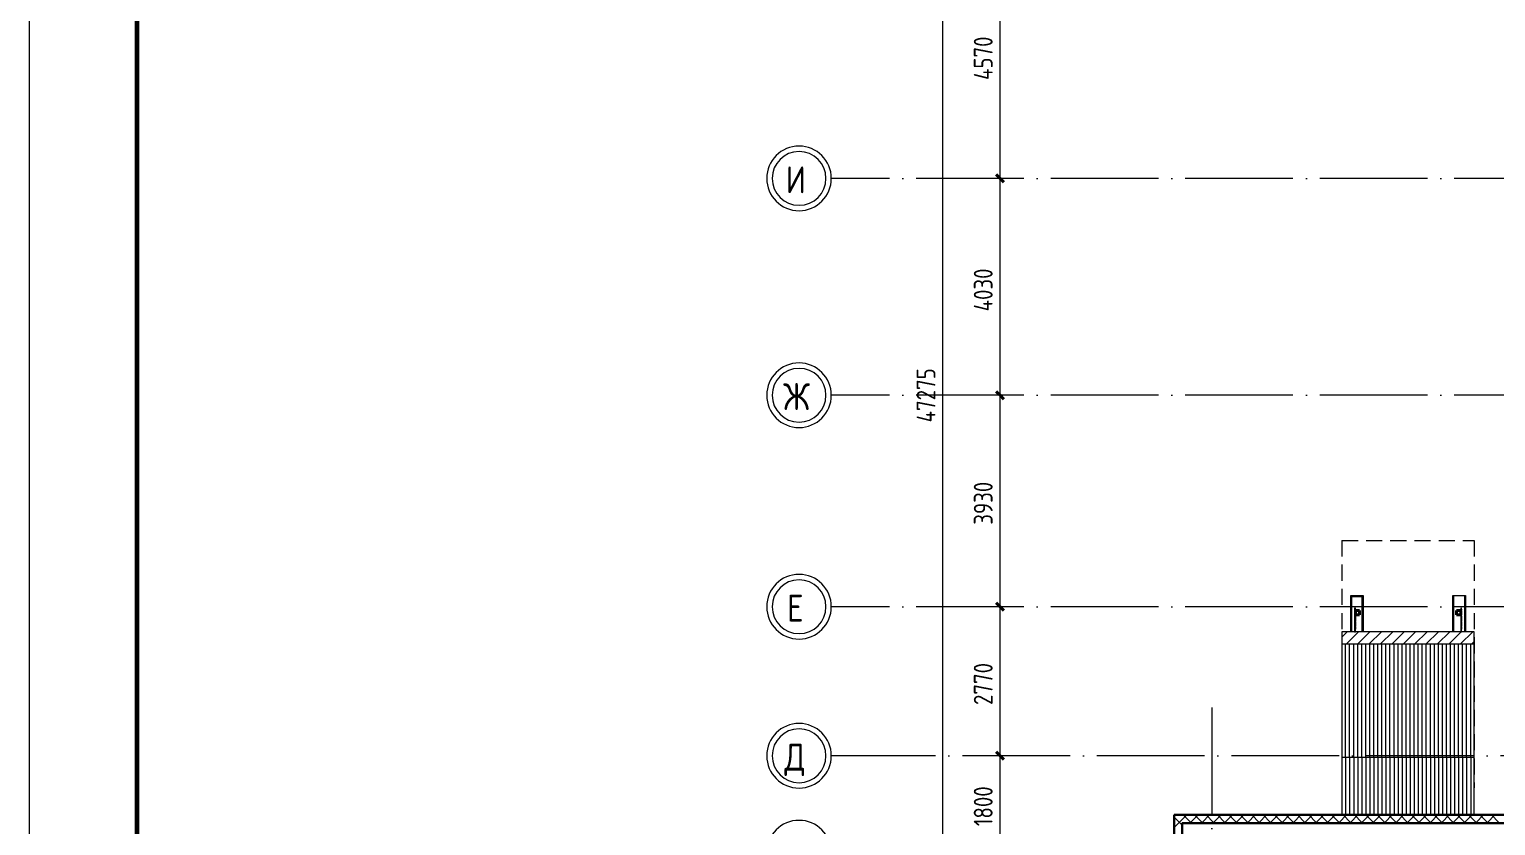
# Model space of a CAD drawing. Header units: millimetres. Extents: x -259793 to 1187961, y -549744 to 43070.
# Drawn here: x -87434 to -60181, y -4843 to 9956 of the extents above; entities that cross this region are included whole.
import ezdxf
from ezdxf import colors
from ezdxf.entities.mleader import LeaderData, LeaderLine
from ezdxf.math import Vec2, Vec3

# ---------------------------------------------------------------- set-up
doc = ezdxf.new("R2010")
doc.units = ezdxf.units.MM
doc.linetypes.add('ADSK_Линия сетки', pattern=[25, 20, -2.5, 0, -2.5])
doc.linetypes.add('ADSK_Штриховая_ш3 п1_5', pattern=[4.5, 3, -1.5])
for name, color, linetype, lineweight in [('RC-Выноски', 7, 'Continuous', 0), ('Витраж', 7, 'Continuous', 9), ('Крыша', 7, 'Continuous', 9), ('Крыша штриховка', 7, 'Continuous', 9), ('Линии', 7, 'Continuous', 9), ('Несущие колонны', 252, 'Continuous', 18), ('Оси', 252, 'Continuous', 9), ('ОФ_рамка', 8, 'Continuous', 60), ('Размеры', 7, 'Continuous', 9), ('Стены внутренние', 7, 'Continuous', 18), ('Стены наружные', 7, 'Continuous', 18), ('Стены штриховка', 7, 'Continuous', 9)]:
    doc.layers.add(name, color=color, linetype=linetype, lineweight=lineweight)
doc.styles.add('GOST Common_2', font='', dxfattribs={"width": 0.9, "height": 250})
doc.styles.add('GOST Common_4', font='', dxfattribs={"height": 7})
doc.styles.add('RubezhCAD', font='', dxfattribs={"oblique": 10})
doc.styles.get('GOST Common_2').set_extended_font_data('GOST type B')
doc.styles.get('GOST Common_4').set_extended_font_data('GOST 2.304 type A')
doc.styles.get('RubezhCAD').set_extended_font_data('GOST type A')

# ---------------------------------------------------------------- blocks, each defined once
blk = doc.blocks.new('А0')
at = {"layer": 'ОФ_рамка', "color": 0, "linetype": 'Continuous', "lineweight": 5, "ltscale": 100}
blk.add_lwpolyline([(222168, -309617), (222168, -393717)], dxfattribs=at)
at = {"layer": 'ОФ_рамка', "color": 0, "linetype": 'Continuous', "ltscale": 100}
blk.add_lwpolyline([(224168, -310117), (224168, -393217)], dxfattribs=at)
blk = doc.blocks.new('1 этаж')
at = {"layer": 'Витраж', "color": 251, "lineweight": 18, "true_color": 0x636466, "extrusion": (0, 0, -1)}
for p, q in [((-62789, -803), (-62804, -803)), ((-62804, -803), (-62804, -818)), ((-62789, -818), (-62789, -803)), ((-60814, -803), (-60829, -803)), ((-60829, -803), (-60829, -818)), ((-60814, -818), (-60814, -803)), ((-62804, -818), (-62789, -818)), ((-62789, -834), (-62804, -834)), ((-62804, -834), (-62804, -849)), ((-62804, -849), (-62789, -849)), ((-62789, -934), (-62804, -934)), ((-62804, -934), (-62804, -949)), ((-62804, -949), (-62789, -949)), ((-62789, -1034), (-62804, -1034)), ((-62804, -1034), (-62804, -1049)), ((-62804, -1049), (-62789, -1049)), ((-62789, -844), (-62789, -834)), ((-62789, -949), (-62789, -934)), ((-62789, -1049), (-62789, -1034)), ((-60829, -818), (-60814, -818)), ((-60814, -834), (-60829, -834)), ((-60829, -834), (-60829, -844)), ((-60829, -849), (-60814, -849)), ((-60814, -934), (-60829, -934)), ((-60829, -934), (-60829, -949)), ((-60829, -949), (-60814, -949)), ((-60814, -1034), (-60829, -1034)), ((-60829, -1034), (-60829, -1049)), ((-60829, -1049), (-60814, -1049)), ((-60814, -849), (-60814, -834)), ((-60814, -949), (-60814, -934)), ((-60814, -1049), (-60814, -1034)), ((-62789, -1134), (-62804, -1134)), ((-62804, -1134), (-62804, -1149)), ((-62804, -1149), (-62789, -1149)), ((-62789, -1149), (-62789, -1134)), ((-60814, -1134), (-60829, -1134)), ((-60829, -1134), (-60829, -1149)), ((-60829, -1149), (-60814, -1149)), ((-60814, -1149), (-60814, -1134))]:
    blk.add_line(p, q, dxfattribs=at)
at = {"layer": 'Витраж', "color": 251, "true_color": 0x636466}
for p, q in [((-62804, -818), (-62804, -834)), ((-62804, -849), (-62804, -934)), ((-62804, -949), (-62804, -1034)), ((-62804, -1049), (-62804, -1134)), ((-62789, -818), (-62789, -834)), ((-62789, -924), (-62789, -934)), ((-62789, -949), (-62789, -1034)), ((-62789, -1049), (-62789, -1134)), ((-60829, -818), (-60829, -834)), ((-60829, -924), (-60829, -934)), ((-60829, -949), (-60829, -1034)), ((-60829, -1049), (-60829, -1134)), ((-60814, -818), (-60814, -834)), ((-60814, -849), (-60814, -934)), ((-60814, -949), (-60814, -1034)), ((-60814, -1049), (-60814, -1134)), ((-62804, -1149), (-62804, -1191)), ((-62789, -1149), (-62789, -1191)), ((-60829, -1149), (-60829, -1191)), ((-60814, -1149), (-60814, -1191))]:
    blk.add_line(p, q, dxfattribs=at)
at = {"layer": 'Витраж', "color": 251, "lineweight": 18, "true_color": 0x636466}
for p, q in [((-62789, -1191), (-62804, -1191)), ((-62804, -1191), (-62804, -1239)), ((-62804, -1239), (-62789, -1239)), ((-62789, -1239), (-62789, -1191)), ((-60814, -1191), (-60829, -1191)), ((-60829, -1191), (-60829, -1239)), ((-60829, -1239), (-60814, -1239)), ((-60814, -1239), (-60814, -1191))]:
    blk.add_line(p, q, dxfattribs=at)
at = {"layer": 'Крыша', "color": 251, "linetype": 'Continuous', "true_color": 0x636466}
for p, q in [((-63039, -1337), (-62942, -1239)), ((-62956, -1466), (-62729, -1239)), ((-62744, -1466), (-62517, -1239)), ((-62532, -1466), (-62305, -1239)), ((-62320, -1466), (-62093, -1239)), ((-62107, -1466), (-61881, -1239)), ((-61895, -1466), (-61669, -1239)), ((-61683, -1466), (-61457, -1239)), ((-61471, -1466), (-61245, -1239)), ((-61259, -1466), (-61032, -1239)), ((-61047, -1466), (-60820, -1239)), ((-60835, -1466), (-60608, -1239)), ((-60623, -1466), (-60579, -1423))]:
    blk.add_line(p, q, dxfattribs=at)
at = {"layer": 'Крыша', "color": 251, "lineweight": 18, "true_color": 0x636466}
for p, q in [((-60579, -1239), (-63039, -1239)), ((-63039, -1239), (-63039, -1466)), ((-60579, -1466), (-60579, -1239)), ((-63039, -1466), (-60579, -1466))]:
    blk.add_line(p, q, dxfattribs=at)
at = {"layer": 'Крыша', "color": 251, "true_color": 0x636466}
for p, q in [((-63039, -1466), (-63039, -4642)), ((-60579, -4642), (-60579, -1466)), ((-63039, -3572), (-60579, -3572))]:
    blk.add_line(p, q, dxfattribs=at)
at = {"layer": 'Крыша штриховка', "color": 251, "linetype": 'Continuous', "true_color": 0x636466}
for p, q in [((-62970, -3572), (-62970, -1466)), ((-62895, -3572), (-62895, -1466)), ((-62820, -3572), (-62820, -1466)), ((-62745, -3572), (-62745, -1466)), ((-62670, -3572), (-62670, -1466)), ((-62595, -3572), (-62595, -1466)), ((-62520, -3572), (-62520, -1466)), ((-62445, -3572), (-62445, -1466)), ((-62370, -3572), (-62370, -1466)), ((-62295, -3572), (-62295, -1466)), ((-62220, -3572), (-62220, -1466)), ((-62145, -3572), (-62145, -1466)), ((-62070, -3572), (-62070, -1466)), ((-61995, -3572), (-61995, -1466)), ((-61920, -3572), (-61920, -1466)), ((-61845, -3572), (-61845, -1466)), ((-61770, -3572), (-61770, -1466)), ((-61695, -3572), (-61695, -1466)), ((-61620, -3572), (-61620, -1466)), ((-61545, -3572), (-61545, -1466)), ((-61470, -3572), (-61470, -1466)), ((-61395, -3572), (-61395, -1466)), ((-61320, -3572), (-61320, -1466)), ((-61245, -3572), (-61245, -1466)), ((-61170, -3572), (-61170, -1466)), ((-61095, -3572), (-61095, -1466)), ((-61020, -3572), (-61020, -1466)), ((-60945, -3572), (-60945, -1466)), ((-60870, -3572), (-60870, -1466)), ((-60795, -3572), (-60795, -1466)), ((-60720, -3572), (-60720, -1466)), ((-60645, -3572), (-60645, -1466)), ((-62970, -3572), (-62970, -4642)), ((-62895, -3572), (-62895, -4642)), ((-62820, -3572), (-62820, -4642)), ((-62745, -3572), (-62745, -4642)), ((-62670, -3572), (-62670, -4642)), ((-62595, -3572), (-62595, -4642)), ((-62520, -3572), (-62520, -4642)), ((-62445, -3572), (-62445, -4642)), ((-62370, -3572), (-62370, -4642)), ((-62295, -3572), (-62295, -4642)), ((-62220, -3572), (-62220, -4642)), ((-62145, -3572), (-62145, -4642)), ((-62070, -3572), (-62070, -4642)), ((-61995, -3572), (-61995, -4642)), ((-61920, -3572), (-61920, -4642)), ((-61845, -3572), (-61845, -4642)), ((-61770, -3572), (-61770, -4642)), ((-61695, -3572), (-61695, -4642)), ((-61620, -3572), (-61620, -4642)), ((-61545, -3572), (-61545, -4642)), ((-61470, -3572), (-61470, -4642)), ((-61395, -3572), (-61395, -4642)), ((-61320, -3572), (-61320, -4642)), ((-61245, -3572), (-61245, -4642)), ((-61170, -3572), (-61170, -4642)), ((-61095, -3572), (-61095, -4642)), ((-61020, -3572), (-61020, -4642)), ((-60945, -3572), (-60945, -4642)), ((-60870, -3572), (-60870, -4642)), ((-60795, -3572), (-60795, -4642)), ((-60720, -3572), (-60720, -4642)), ((-60645, -3572), (-60645, -4642))]:
    blk.add_line(p, q, dxfattribs=at)
at = {"layer": 'Линии', "color": 251, "linetype": 'ADSK_Штриховая_ш3 п1_5', "lineweight": 18, "ltscale": 100, "true_color": 0x636466}
for p, q in [((-63039, 458), (-60579, 458)), ((-63039, 458), (-63039, -4142)), ((-60579, 458), (-60579, -4142))]:
    blk.add_line(p, q, dxfattribs=at)
at = {"layer": 'Несущие колонны', "color": 251, "lineweight": 40, "true_color": 0x636466}
for p, q in [((-62789, -924), (-62789, -844)), ((-62789, -844), (-62709, -844)), ((-62709, -844), (-62789, -844)), ((-62789, -844), (-62789, -924)), ((-62709, -924), (-62789, -924)), ((-62789, -924), (-62709, -924)), ((-62709, -844), (-62709, -924)), ((-62709, -924), (-62709, -844)), ((-60909, -924), (-60909, -844)), ((-60909, -844), (-60829, -844)), ((-60829, -844), (-60909, -844)), ((-60909, -844), (-60909, -924)), ((-60829, -924), (-60909, -924)), ((-60909, -924), (-60829, -924)), ((-60829, -844), (-60829, -924)), ((-60829, -924), (-60829, -844))]:
    blk.add_line(p, q, dxfattribs=at)
at = {"layer": 'Оси', "color": 251, "linetype": 'ADSK_Линия сетки', "ltscale": 100, "true_color": 0x636466}
for p, q in [((-26448, 7186), (-72528, 7186)), ((-26448, 3156), (-72528, 3156)), ((-26448, -774), (-72528, -774)), ((-65456, -2644), (-65456, -33770)), ((4411, -3544), (-72528, -3544))]:
    blk.add_line(p, q, dxfattribs=at)
at = {"layer": 'Оси', "color": 251, "lineweight": 20, "true_color": 0x636466}
for centre, radius, start, end in [((-73128, 7186), 600, 90, 270), ((-73128, 7186), 500, 90, 270), ((-73128, 7186), 600, 270, 90), ((-73128, 7186), 500, 270, 90), ((-73128, 3156), 600, 90, 270), ((-73128, 3156), 500, 90, 270), ((-73128, 3156), 600, 270, 90), ((-73128, 3156), 500, 270, 90), ((-73128, -774), 600, 90, 270), ((-73128, -774), 600, 270, 90), ((-73128, -774), 500, 90, 270), ((-73128, -774), 500, 270, 90), ((-73128, -3544), 600, 90, 270), ((-73128, -3544), 600, 270, 90), ((-73128, -3544), 500, 90, 270), ((-73128, -3544), 500, 270, 90), ((-73128, -5344), 600, 90, 270), ((-73128, -5344), 600, 270, 90)]:
    blk.add_arc(centre, radius, start, end, dxfattribs=at)
at = {"layer": 'Размеры', "color": 251, "lineweight": 20, "true_color": 0x636466}
for p, q in [((-70455, -20314), (-70455, 27006)), ((-69393, 7186), (-69393, 11756)), ((-69393, 7186), (-69543, 7186)), ((-69393, 7186), (-69543, 7186)), ((-69393, 3156), (-69393, 7186)), ((-69393, 7186), (-69343, 7186)), ((-69393, 7186), (-69343, 7186)), ((-69393, 3156), (-69543, 3156)), ((-69393, 3156), (-69543, 3156)), ((-69393, -774), (-69393, 3156)), ((-69393, 3156), (-69343, 3156)), ((-69393, 3156), (-69343, 3156)), ((-69393, -774), (-69543, -774)), ((-69393, -774), (-69543, -774)), ((-69393, -3544), (-69393, -774)), ((-69393, -774), (-69343, -774)), ((-69393, -774), (-69343, -774)), ((-69393, -3544), (-69543, -3544)), ((-69393, -3544), (-69543, -3544)), ((-69393, -5344), (-69393, -3544)), ((-69393, -3544), (-69343, -3544)), ((-69393, -3544), (-69343, -3544))]:
    blk.add_line(p, q, dxfattribs=at)
at = {"layer": 'Размеры', "color": 251, "lineweight": 40, "true_color": 0x636466}
for p, q in [((-69393, 7186), (-69464, 7257)), ((-69393, 7186), (-69464, 7257)), ((-69393, 7186), (-69322, 7116)), ((-69393, 7186), (-69322, 7116)), ((-69393, 3156), (-69464, 3227)), ((-69393, 3156), (-69464, 3227)), ((-69393, 3156), (-69322, 3086)), ((-69393, 3156), (-69322, 3086)), ((-69393, -774), (-69464, -703)), ((-69393, -774), (-69464, -703)), ((-69393, -774), (-69322, -844)), ((-69393, -774), (-69322, -844)), ((-69393, -3544), (-69464, -3473)), ((-69393, -3544), (-69464, -3473)), ((-69393, -3544), (-69322, -3614)), ((-69393, -3544), (-69322, -3614))]:
    blk.add_line(p, q, dxfattribs=at)
at = {"layer": 'Стены внутренние', "color": 251, "lineweight": 30, "true_color": 0x636466}
for p, q in [((-66158, -4642), (-66158, -6084)), ((-58781, -4642), (-66158, -4642)), ((-58781, -4794), (-66006, -4794))]:
    blk.add_line(p, q, dxfattribs=at)
at = {"layer": 'Стены внутренние', "color": 251, "linetype": 'Continuous', "lineweight": 9, "true_color": 0x636466}
for p, q in [((-66156, -4666), (-66134, -4644)), ((-66016, -4828), (-66156, -4688)), ((-66156, -4878), (-66006, -4728)), ((-66006, -4728), (-65922, -4644)), ((-65848, -4784), (-65988, -4644)), ((-65850, -4784), (-65710, -4644)), ((-65636, -4784), (-65776, -4644)), ((-65687, -4644), (-65689, -4642)), ((-65637, -4784), (-65497, -4644)), ((-65424, -4784), (-65564, -4644)), ((-65425, -4784), (-65285, -4644)), ((-65212, -4784), (-65352, -4644)), ((-65213, -4784), (-65073, -4644)), ((-65000, -4784), (-65140, -4644)), ((-65001, -4784), (-64861, -4644)), ((-64787, -4784), (-64927, -4644)), ((-64789, -4784), (-64649, -4644)), ((-64575, -4784), (-64715, -4644)), ((-64577, -4784), (-64437, -4644)), ((-64363, -4784), (-64503, -4644)), ((-64365, -4784), (-64225, -4644)), ((-64363, -4642), (-64364, -4644)), ((-64151, -4784), (-64291, -4644)), ((-64280, -4644), (-64281, -4642)), ((-64152, -4784), (-64012, -4644)), ((-63939, -4784), (-64079, -4644)), ((-63940, -4784), (-63800, -4644)), ((-63727, -4784), (-63867, -4644)), ((-63728, -4784), (-63588, -4644)), ((-63693, -4644), (-63694, -4642)), ((-63515, -4784), (-63655, -4644)), ((-63541, -4642), (-63543, -4644)), ((-63516, -4784), (-63376, -4644)), ((-63303, -4784), (-63443, -4644)), ((-63307, -4642), (-63308, -4644)), ((-63304, -4784), (-63164, -4644)), ((-63090, -4784), (-63230, -4644)), ((-63092, -4784), (-62952, -4644)), ((-62878, -4784), (-63018, -4644)), ((-62880, -4784), (-62740, -4644)), ((-62666, -4784), (-62806, -4644)), ((-62668, -4784), (-62528, -4644)), ((-62454, -4784), (-62594, -4644)), ((-62486, -4643), (-62487, -4644)), ((-62455, -4784), (-62315, -4644)), ((-62242, -4784), (-62382, -4644)), ((-62243, -4784), (-62103, -4644)), ((-62030, -4784), (-62170, -4644)), ((-62031, -4784), (-61891, -4644)), ((-61818, -4784), (-61958, -4644)), ((-61819, -4784), (-61679, -4644)), ((-61816, -4644), (-61817, -4642)), ((-61605, -4784), (-61745, -4644)), ((-61607, -4784), (-61467, -4644)), ((-61393, -4784), (-61533, -4644)), ((-61395, -4784), (-61255, -4644)), ((-61181, -4784), (-61321, -4644)), ((-61183, -4784), (-61043, -4644)), ((-60969, -4784), (-61109, -4644)), ((-60970, -4784), (-60830, -4644)), ((-60757, -4784), (-60897, -4644)), ((-60758, -4784), (-60618, -4644)), ((-60726, -4642), (-60726, -4642)), ((-60545, -4784), (-60685, -4644)), ((-60546, -4784), (-60406, -4644)), ((-60491, -4642), (-60492, -4644)), ((-60333, -4784), (-60473, -4644)), ((-60408, -4644), (-60409, -4642)), ((-60334, -4784), (-60194, -4644)), ((-60121, -4784), (-60261, -4644))]:
    blk.add_line(p, q, dxfattribs=at)
at = {"layer": 'Стены наружные', "color": 251, "true_color": 0x636466}
for p, q in [((-62874, -1239), (-62874, -567)), ((-62874, -567), (-62644, -567)), ((-62859, -582), (-62859, -1239)), ((-62659, -582), (-62859, -582)), ((-62859, -1239), (-62859, -584)), ((-62859, -584), (-62659, -584)), ((-62659, -1239), (-62659, -582)), ((-62644, -567), (-62644, -1239)), ((-60974, -567), (-60744, -567)), ((-60974, -1239), (-60974, -567)), ((-60959, -1239), (-60959, -582)), ((-60759, -582), (-60759, -1239)), ((-60744, -567), (-60744, -1239))]:
    blk.add_line(p, q, dxfattribs=at)
at = {"layer": 'Стены наружные', "color": 251, "linetype": 'Continuous', "lineweight": 9, "true_color": 0x636466}
blk.add_line((-66006, -4804), (-66016, -4804), dxfattribs=at)
at = {"layer": 'Стены наружные', "color": 251, "lineweight": 30, "true_color": 0x636466}
blk.add_line((-66006, -6084), (-66006, -4794), dxfattribs=at)
at = {"layer": 'Стены штриховка', "color": 251, "true_color": 0x636466}
for p, q in [((-58783, -4644), (-66158, -4644)), ((-66156, -4642), (-66156, -6082)), ((-66016, -6084), (-66016, -4794)), ((-66016, -4794), (-66006, -4794)), ((-66006, -4784), (-58781, -4784)), ((-66006, -4784), (-66006, -4794))]:
    blk.add_line(p, q, dxfattribs=at)
at = {"layer": 'Оси', "color": 251, "true_color": 0x636466, "style": 'GOST Common_2', "width": 0.9}
for s, p in [('И', (-73375, 6911)), ('Ж', (-73423, 2881)), ('Е', (-73355, -1049)), ('Д', (-73399, -3819))]:
    blk.add_text(s, height=500, dxfattribs=at).set_placement(p)
at = {"layer": 'Размеры', "color": 251, "lineweight": 20, "true_color": 0x636466, "char_height": 350, "attachment_point": 1, "rotation": 90, "line_spacing_factor": 1.022761, "style": 'GOST Common_4'}
for s, insert, width in [('4570', (-69880, 9015), 1095.38), ('4030', (-69880, 4715), 1095.38), ('47275', (-70943, 2652), 1360.27), ('3930', (-69880, 750), 1059.58), ('2770', (-69880, -2600), 1059.58), ('1800', (-69880, -4852), 980.83)]:
    blk.add_mtext(s, dxfattribs=dict(at, insert=insert, width=width))

msp = doc.modelspace()

# ---------------------------------------------------------------- block references
msp.add_blockref('1 этаж', (0, 0))
at = {"layer": 'ОФ_рамка', "color": 0, "lineweight": -2}
msp.add_blockref('А0', (-309601.58092, 350308.61874), dxfattribs=at)

# ---------------------------------------------------------------- next in the draw order: leaders
at = {"layer": 'RC-Выноски', "ltscale": 0.01}
ml = msp.add_multileader_mtext('Standard', dxfattribs=at)
ml.set_content('RS2', color=256, style='RubezhCAD')
ml.set_leader_properties()
ml.build(insert=Vec2(0, 0))
ml.multileader.update_dxf_attribs({"has_text_frame": 1, "text_left_attachment_type": 2, "text_right_attachment_type": 6, "dogleg_length": 2, "arrow_head_size": 200, "scale": 100})
ctx = ml.context
ctx.base_point, ctx.scale, ctx.char_height, ctx.arrow_head_size, ctx.landing_gap_size, ctx.plane_origin = Vec3(-44931.63742, 6668.56964), 100, 250, 200, 100, Vec3(-95232.0694, -177238.30368)
ctx.left_attachment, ctx.right_attachment, ctx.text_align_type = 2, 6, 1
notes = []
notes.append((ctx, [(1, (1, 1, 0), (-44039.69853, 6493.56964), (-1, 0), 200, [(0, [(-44039.69853, 7706.26841)], 0, [])])]))
ctx.mtext.insert, ctx.mtext.width, ctx.mtext.alignment, ctx.mtext.flow_direction = Vec3(-44585.66797, 6793.56964), 397.2804211, 2, 5
ctx.mtext.has_bg_fill, ctx.mtext.bg_color, ctx.mtext.bg_scale_factor, ctx.mtext.bg_transparency, ctx.mtext.use_window_bg_color = 1, -1027028792, 1.5, 0, 1
for ctx, leaders in notes:
    for number, flags, end, landing, length, lines in leaders:
        leader = LeaderData()
        leader.index, (leader.has_last_leader_line, leader.has_dogleg_vector, leader.attachment_direction) = number, flags
        leader.last_leader_point, leader.dogleg_vector, leader.dogleg_length = Vec3(end), Vec3(landing), length
        for number, points, colour, breaks in lines:
            line = LeaderLine()
            line.index, line.vertices, line.color, line.breaks = number, Vec3.list(points), colors.encode_raw_color(colour), breaks
            leader.lines.append(line)
        ctx.leaders.append(leader)

doc.saveas('drawing.dxf')
